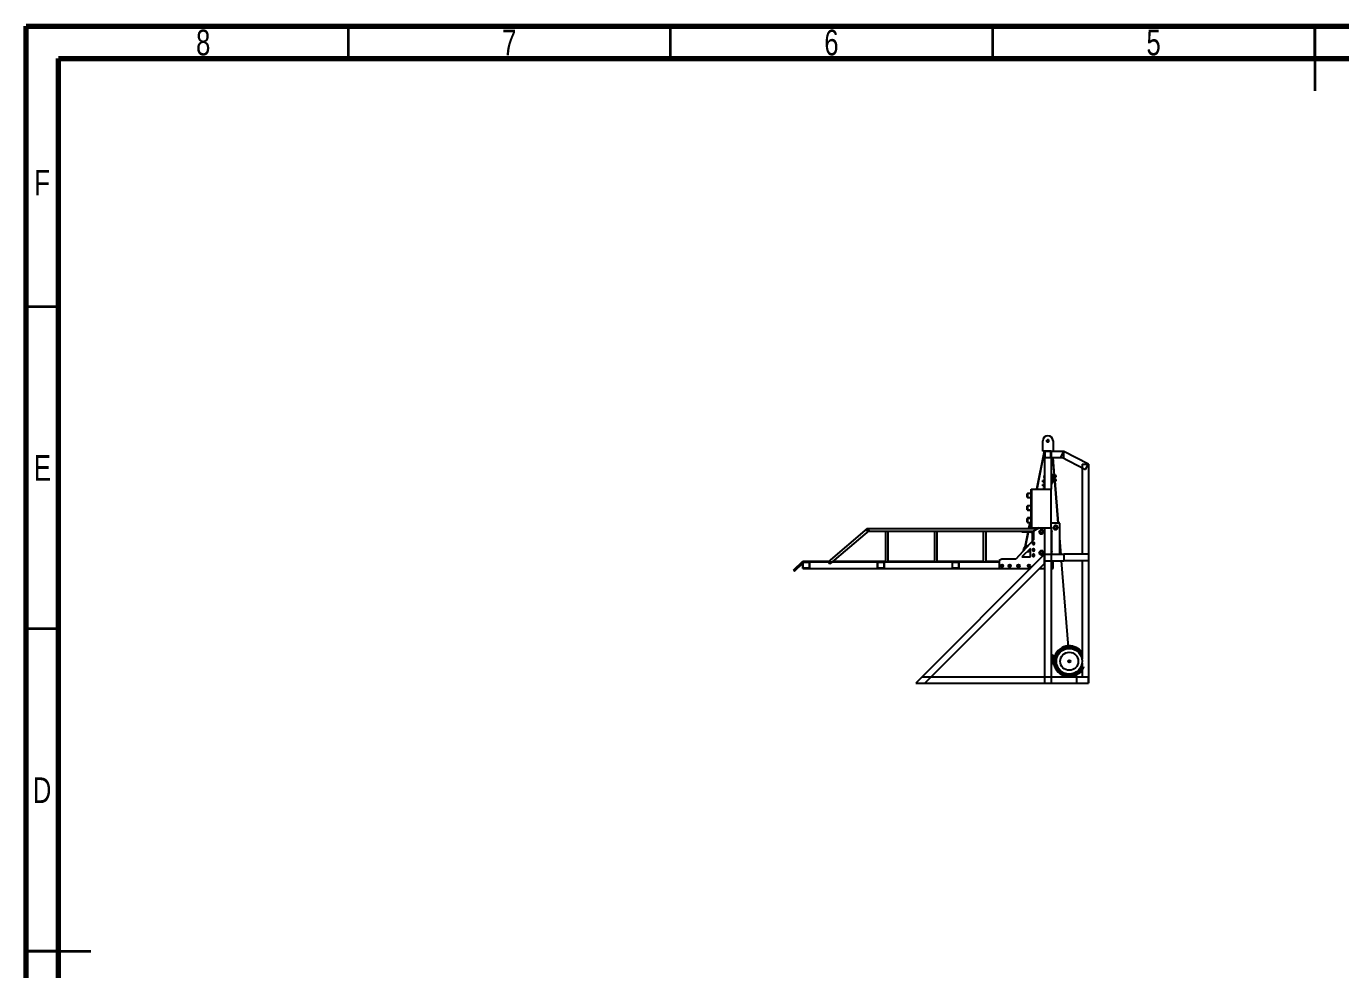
# Model space of a CAD drawing. Header units: millimetres. Extents: x 15 to 415, y 5 to 292.
# Drawn here: x 15 to 219, y 145.6 to 292 of the extents above; entities that cross this region are included whole.
import ezdxf

# ---------------------------------------------------------------- set-up
doc = ezdxf.new("R2010")
doc.units = ezdxf.units.MM
doc.styles.add('SLDTEXTSTYLE0', font='TXT', dxfattribs={"width": 0.75})

msp = doc.modelspace()

# ---------------------------------------------------------------- linework, layer by layer
at = {"color": 7, "linetype": 'Continuous', "lineweight": 70}
for p, q in [((15, 5), (15, 292)), ((15, 292), (415, 292)), ((20, 10), (20, 287)), ((20, 287), (410, 287))]:
    msp.add_line(p, q, dxfattribs=at)
at = {"color": 7, "linetype": 'Continuous', "lineweight": 35}
for p, q in [((65, 287), (65, 292)), ((115, 287), (115, 292)), ((165, 287), (165, 292)), ((215, 292), (215, 282)), ((215, 287), (215, 292)), ((20, 248.5), (15, 248.5)), ((20, 198.5), (15, 198.5)), ((15, 148.5), (25, 148.5)), ((20, 148.5), (15, 148.5))]:
    msp.add_line(p, q, dxfattribs=at)
at = {"color": 7, "linetype": 'Continuous', "lineweight": 25}
for p, q in [((172.75, 226.08), (172.75, 227.68)), ((174.35, 227.68), (174.35, 226.08)), ((172.98, 226.08), (171.79, 220.17)), ((171.87, 220.17), (173.05, 226.02)), ((173.05, 226.08), (172.75, 226.08)), ((174.05, 226.08), (173.05, 226.08)), ((173.05, 226.08), (173.05, 225.08)), ((173.05, 226.08), (173.05, 220.17)), ((173.05, 225.08), (174.05, 225.08)), ((173.09, 226.04), (173.09, 225.12)), ((174.01, 226.04), (173.09, 226.04)), ((173.09, 225.12), (174.01, 225.12)), ((174.01, 225.12), (174.01, 226.04)), ((174.05, 226.08), (176.05, 226.08)), ((174.05, 225.08), (174.05, 226.08)), ((174.05, 226.08), (174.05, 220.17)), ((174.05, 225.08), (176.05, 225.08)), ((174.28, 225.08), (174.51, 222.29)), ((174.59, 222.29), (174.36, 225.08)), ((175.59, 225.2), (176.05, 226.08)), ((175.59, 225.2), (179.39, 223.23)), ((176.05, 226.08), (179.85, 224.11)), ((176.05, 225.08), (176.05, 226.08)), ((173.05, 222.43), (173.05, 222.41)), ((173.05, 222.41), (173.05, 222.41)), ((173.05, 222.41), (173.05, 222.4)), ((174.05, 222.49), (174.25, 222.49)), ((174.25, 221.06), (174.25, 222.49)), ((174.26, 222.37), (174.25, 222.35)), ((174.41, 222.37), (174.26, 222.37)), ((174.41, 222.33), (174.41, 222.37)), ((178.85, 224.08), (178.85, 210.08)), ((178.85, 224.08), (179.85, 224.08)), ((179.39, 223.23), (179.85, 224.11)), ((179.85, 224.08), (179.85, 210.08)), ((172.77, 221.31), (172.77, 221.51)), ((173.05, 221.51), (172.77, 221.51)), ((173.05, 221.31), (172.77, 221.31)), ((172.77, 221.31), (172.9, 221.31)), ((172.78, 220.71), (172.78, 220.91)), ((173.05, 220.91), (172.78, 220.91)), ((172.78, 220.71), (172.91, 220.71)), ((173.05, 220.71), (172.78, 220.71)), ((172.9, 221.31), (173.05, 221.31)), ((172.91, 220.71), (173.05, 220.71)), ((173.03, 221.49), (172.92, 221.49)), ((172.92, 221.33), (173.03, 221.33)), ((173.04, 220.89), (172.93, 220.89)), ((172.93, 220.73), (173.04, 220.73)), ((173.05, 220.54), (173, 220.31)), ((173.05, 221.49), (173.03, 221.49)), ((173.05, 220.89), (173.04, 220.89)), ((173.04, 220.73), (173.05, 220.73)), ((174.05, 221.06), (174.25, 221.06)), ((174.25, 222.03), (174.26, 222)), ((174.26, 221.74), (174.25, 221.72)), ((174.25, 221.4), (174.26, 221.37)), ((174.41, 222.28), (174.26, 222.28)), ((174.41, 222.1), (174.26, 222.1)), ((174.41, 222), (174.26, 222)), ((174.41, 221.74), (174.26, 221.74)), ((174.41, 221.65), (174.26, 221.65)), ((174.41, 221.47), (174.26, 221.47)), ((174.41, 221.37), (174.26, 221.37)), ((174.42, 222.35), (174.41, 222.35)), ((174.41, 222.28), (174.41, 222.33)), ((174.41, 222.28), (174.41, 222.19)), ((174.41, 222.19), (174.41, 222.1)), ((174.41, 222.05), (174.41, 222.1)), ((174.41, 222), (174.41, 222.05)), ((174.41, 222.03), (174.42, 222.03)), ((174.41, 221.7), (174.41, 221.74)), ((174.42, 221.72), (174.41, 221.72)), ((174.41, 221.65), (174.41, 221.7)), ((174.41, 221.65), (174.41, 221.56)), ((174.41, 221.56), (174.41, 221.47)), ((174.41, 221.42), (174.41, 221.47)), ((174.41, 221.37), (174.41, 221.42)), ((174.41, 221.4), (174.42, 221.4)), ((174.42, 222.03), (174.42, 222.35)), ((174.83, 222.29), (174.42, 222.29)), ((174.42, 222.09), (174.83, 222.09)), ((174.42, 221.4), (174.42, 221.72)), ((174.83, 221.66), (174.42, 221.66)), ((174.42, 221.46), (174.83, 221.46)), ((174.53, 222.09), (174.56, 221.66)), ((174.58, 221.46), (175.12, 214.89)), ((174.64, 221.66), (174.61, 222.09)), ((175.2, 214.89), (174.66, 221.46)), ((174.85, 222.27), (174.83, 222.29)), ((174.83, 222.19), (174.83, 222.29)), ((174.83, 222.09), (174.83, 222.19)), ((174.83, 222.09), (174.85, 222.11)), ((174.85, 221.64), (174.83, 221.66)), ((174.83, 221.56), (174.83, 221.66)), ((174.83, 221.46), (174.83, 221.56)), ((174.83, 221.46), (174.85, 221.48)), ((174.85, 222.19), (174.85, 222.27)), ((174.85, 222.11), (174.85, 222.19)), ((174.85, 221.56), (174.85, 221.64)), ((174.85, 221.48), (174.85, 221.56)), ((170.35, 219.44), (170.35, 219.46)), ((170.35, 218.96), (170.35, 219.44)), ((170.95, 219.52), (170.41, 219.52)), ((170.95, 219.5), (170.41, 219.5)), ((170.41, 218.9), (170.95, 218.9)), ((170.95, 214.17), (170.95, 220.17)), ((170.95, 220.17), (171.05, 220.17)), ((171.05, 214.17), (171.05, 220.17)), ((171.05, 220.17), (174.05, 220.17)), ((172.79, 220.17), (172.79, 220.31)), ((173.05, 220.31), (172.79, 220.31)), ((173.05, 220.29), (172.94, 220.29)), ((174.05, 214.17), (174.05, 220.17)), ((170.35, 217.06), (170.35, 217.54)), ((170.35, 217), (170.35, 217.06)), ((170.95, 217.6), (170.41, 217.6)), ((170.41, 217), (170.95, 217)), ((170.41, 216.94), (170.95, 216.94)), ((170.35, 215.57), (170.35, 215.66)), ((170.35, 215.09), (170.35, 215.57)), ((170.95, 215.72), (170.41, 215.72)), ((170.95, 215.63), (170.41, 215.63)), ((170.41, 215.03), (170.95, 215.03)), ((170.76, 215.03), (170.57, 214.09)), ((170.65, 214.09), (170.84, 215.03)), ((170.95, 215.97), (170.9, 215.72)), ((175.39, 214.89), (174.05, 214.89)), ((175.39, 210.08), (175.39, 214.89)), ((145.53, 214.09), (139.45, 208.89)), ((145.79, 213.79), (139.71, 208.59)), ((145.51, 213.69), (145.51, 214.09)), ((145.51, 214.09), (171.55, 214.09)), ((145.51, 213.69), (171.34, 213.69)), ((145.53, 214.09), (145.79, 213.79)), ((148.33, 213.69), (148.33, 208.89)), ((148.33, 213.69), (148.73, 213.69)), ((148.73, 213.69), (148.73, 208.89)), ((155.93, 213.69), (155.93, 208.89)), ((155.93, 213.69), (156.33, 213.69)), ((156.33, 213.69), (156.33, 208.89)), ((163.53, 213.69), (163.53, 208.89)), ((163.53, 213.69), (163.93, 213.69)), ((163.93, 213.69), (163.93, 208.89)), ((171.33, 212.35), (168.56, 209.35)), ((169.51, 213.49), (169.51, 213.69)), ((170.93, 213.49), (169.51, 213.49)), ((170.45, 213.49), (169.99, 211.17)), ((170.08, 211.25), (170.53, 213.49)), ((170.93, 213.69), (170.93, 213.49)), ((170.93, 213.49), (171.13, 213.49)), ((170.95, 214.17), (171.05, 214.17)), ((171.05, 214.17), (174.05, 214.17)), ((171.13, 213.69), (171.13, 212.13)), ((171.13, 213.69), (171.34, 213.69)), ((172.2, 214.17), (171.33, 213.69)), ((171.33, 213.69), (171.33, 212.35)), ((171.6, 214.17), (171.55, 213.97)), ((171.55, 214.09), (171.55, 213.81)), ((171.6, 213.84), (171.68, 214.17)), ((173.05, 214.17), (173.05, 190.08)), ((174.05, 214.17), (174.05, 190.08)), ((174.19, 210.56), (174.19, 213.56)), ((170.84, 210.99), (169.52, 209.67)), ((170.84, 209.67), (170.84, 210.99)), ((134.07, 207.62), (135.53, 208.99)), ((134.21, 207.47), (135.53, 208.72)), ((135.53, 208.99), (135.62, 208.89)), ((135.53, 208.99), (135.53, 208.89)), ((135.53, 208.99), (139.57, 208.99)), ((135.53, 207.89), (135.53, 208.89)), ((135.53, 208.89), (136.53, 208.89)), ((135.53, 208.89), (165.99, 208.89)), ((135.57, 208.85), (136.49, 208.85)), ((135.57, 207.93), (135.57, 208.85)), ((136.49, 208.85), (136.49, 207.93)), ((136.53, 208.89), (136.53, 207.89)), ((139.45, 208.89), (139.71, 208.59)), ((140.18, 208.99), (148.33, 208.99)), ((147.13, 207.89), (147.13, 208.89)), ((147.13, 208.89), (148.13, 208.89)), ((147.17, 207.93), (147.17, 208.85)), ((147.17, 208.85), (148.09, 208.85)), ((148.09, 208.85), (148.09, 207.93)), ((148.13, 208.89), (148.13, 207.89)), ((148.33, 208.89), (148.73, 208.89)), ((148.73, 208.99), (155.93, 208.99)), ((173.05, 210.08), (153.05, 190.08)), ((173.05, 208.67), (154.46, 190.08)), ((155.93, 208.89), (156.33, 208.89)), ((156.33, 208.99), (163.53, 208.99)), ((158.73, 207.89), (158.73, 208.89)), ((158.73, 208.89), (159.73, 208.89)), ((158.77, 208.85), (159.69, 208.85)), ((158.77, 207.93), (158.77, 208.85)), ((159.69, 208.85), (159.69, 207.93)), ((159.73, 208.89), (159.73, 207.89)), ((163.53, 208.89), (163.93, 208.89)), ((163.93, 208.99), (165.99, 208.99)), ((166.42, 209.35), (165.99, 209.11)), ((165.99, 209.11), (165.99, 207.89)), ((166.39, 208.32), (166.39, 208.28)), ((166.46, 208.34), (166.41, 208.34)), ((166.41, 208.26), (166.46, 208.26)), ((168.56, 209.35), (166.42, 209.35)), ((166.48, 208.28), (166.48, 208.32)), ((167.59, 208.32), (167.59, 208.28)), ((167.65, 208.34), (167.61, 208.34)), ((167.61, 208.26), (167.65, 208.26)), ((167.67, 208.28), (167.67, 208.32)), ((168.96, 208.32), (168.96, 208.28)), ((169.02, 208.34), (168.98, 208.34)), ((168.98, 208.26), (169.02, 208.26)), ((169.04, 208.28), (169.04, 208.32)), ((169.52, 209.67), (170.84, 209.67)), ((169.73, 209.88), (169.73, 209.67)), ((170.56, 208.32), (170.56, 208.28)), ((170.63, 208.34), (170.58, 208.34)), ((170.58, 208.26), (170.63, 208.26)), ((170.65, 208.28), (170.65, 208.32)), ((173.05, 208.67), (173.05, 210.08)), ((173.05, 210.08), (176.05, 210.08)), ((173.05, 209.08), (173.05, 210.08)), ((173.05, 209.08), (176.05, 209.08)), ((174.39, 207.89), (174.39, 209.08)), ((175.59, 209.08), (176.7, 195.68)), ((176.77, 195.68), (175.67, 209.08)), ((179.85, 210.08), (176.05, 210.08)), ((176.05, 210.08), (176.05, 209.08)), ((179.85, 209.08), (176.05, 209.08)), ((178.85, 209.08), (178.85, 193.79)), ((179.85, 210.08), (179.85, 209.08)), ((179.85, 209.08), (179.85, 190.08)), ((134.07, 207.62), (134.21, 207.47)), ((136.53, 207.89), (135.53, 207.89)), ((135.53, 207.89), (165.99, 207.89)), ((136.49, 207.93), (135.57, 207.93)), ((148.13, 207.89), (147.13, 207.89)), ((148.09, 207.93), (147.17, 207.93)), ((159.73, 207.89), (158.73, 207.89)), ((159.69, 207.93), (158.77, 207.93)), ((165.99, 207.89), (170.85, 207.89)), ((172.27, 207.89), (173.05, 207.89)), ((174.05, 207.89), (174.39, 207.89)), ((174.05, 194.49), (174.25, 194.49)), ((174.25, 193.06), (174.25, 194.49)), ((174.26, 194.37), (174.25, 194.35)), ((174.25, 194.03), (174.26, 194)), ((174.41, 194.37), (174.26, 194.37)), ((174.41, 194.28), (174.26, 194.28)), ((174.41, 194.1), (174.26, 194.1)), ((174.41, 194), (174.26, 194)), ((174.41, 194.33), (174.41, 194.37)), ((174.42, 194.35), (174.41, 194.35)), ((174.41, 194.28), (174.41, 194.33)), ((174.41, 194.28), (174.41, 194.19)), ((174.41, 194.19), (174.41, 194.1)), ((174.41, 194.05), (174.41, 194.1)), ((174.41, 194), (174.41, 194.05)), ((174.41, 194.03), (174.42, 194.03)), ((174.42, 194.03), (174.42, 194.35)), ((174.83, 194.29), (174.42, 194.29)), ((174.42, 194.09), (174.83, 194.09)), ((174.48, 193.66), (174.5, 193.82)), ((174.69, 193.79), (174.5, 193.82)), ((174.85, 194.27), (174.83, 194.29)), ((174.83, 194.19), (174.83, 194.29)), ((174.83, 194.09), (174.83, 194.19)), ((174.83, 194.09), (174.85, 194.11)), ((174.85, 194.19), (174.85, 194.27)), ((174.85, 194.11), (174.85, 194.19)), ((174.05, 193.06), (174.25, 193.06)), ((174.26, 193.74), (174.25, 193.72)), ((174.25, 193.4), (174.26, 193.37)), ((174.41, 193.74), (174.26, 193.74)), ((174.41, 193.65), (174.26, 193.65)), ((174.41, 193.47), (174.26, 193.47)), ((174.41, 193.37), (174.26, 193.37)), ((174.41, 193.7), (174.41, 193.74)), ((174.42, 193.72), (174.41, 193.72)), ((174.41, 193.65), (174.41, 193.7)), ((174.41, 193.65), (174.41, 193.56)), ((174.41, 193.56), (174.41, 193.47)), ((174.41, 193.42), (174.41, 193.47)), ((174.41, 193.37), (174.41, 193.42)), ((174.41, 193.4), (174.42, 193.4)), ((174.42, 193.4), (174.42, 193.72)), ((174.83, 193.66), (174.42, 193.66)), ((174.42, 193.46), (174.83, 193.46)), ((174.88, 192.55), (174.65, 192.58)), ((174.69, 193.79), (174.68, 193.66)), ((174.85, 193.64), (174.83, 193.66)), ((174.83, 193.56), (174.83, 193.66)), ((174.83, 193.46), (174.83, 193.56)), ((174.83, 193.46), (174.85, 193.48)), ((174.85, 193.56), (174.85, 193.64)), ((174.85, 193.48), (174.85, 193.56)), ((178.76, 192.01), (178.53, 192.04)), ((178.85, 193.18), (178.85, 192.52)), ((178.85, 192.12), (178.85, 191.08)), ((154.05, 191.08), (153.05, 190.08)), ((153.05, 190.08), (178.05, 190.08)), ((153.05, 190.08), (154.46, 190.08)), ((154.05, 191.08), (178.05, 191.08)), ((173.05, 190.08), (174.05, 190.08)), ((178.05, 190.08), (178.05, 191.08)), ((178.05, 191.08), (179.84, 191.08)), ((178.05, 190.08), (179.84, 190.08)), ((179.85, 191.08), (179.84, 191.08)), ((179.84, 190.08), (179.85, 190.08)), ((179.85, 190.08), (179.85, 191.08))]:
    msp.add_line(p, q, dxfattribs=at)
at = {"color": 8, "linetype": 'Continuous', "lineweight": 25}
for p, q in [((170.41, 219.52), (170.41, 219.5)), ((170.41, 219.5), (170.41, 218.9)), ((170.41, 217.6), (170.41, 217)), ((170.41, 217), (170.41, 216.94)), ((170.41, 215.72), (170.41, 215.63)), ((170.41, 215.63), (170.41, 215.03))]:
    msp.add_line(p, q, dxfattribs=at)
at = {"color": 7, "linetype": 'Continuous', "lineweight": 25, "flags": 128}
for points in [[(172.92, 221.33), (172.94, 221.33), (172.96, 221.34), (172.98, 221.36), (172.99, 221.38), (172.99, 221.4), (172.99, 221.43), (172.98, 221.45), (172.97, 221.47), (172.95, 221.48), (172.93, 221.49), (172.91, 221.49), (172.89, 221.48), (172.87, 221.47), (172.85, 221.45), (172.85, 221.43), (172.85, 221.4), (172.85, 221.38), (172.86, 221.36), (172.88, 221.34), (172.9, 221.33), (172.92, 221.33)], [(172.93, 220.73), (172.95, 220.73), (172.97, 220.74), (172.99, 220.76), (173, 220.78), (173, 220.8), (173, 220.83), (172.99, 220.85), (172.98, 220.87), (172.96, 220.88), (172.94, 220.89), (172.92, 220.89), (172.9, 220.88), (172.88, 220.87), (172.86, 220.85), (172.86, 220.83), (172.85, 220.8), (172.86, 220.78), (172.87, 220.76), (172.89, 220.74), (172.91, 220.73), (172.93, 220.73)], [(173.03, 221.33), (173.05, 221.33), (173.05, 221.33)], [(173, 220.17), (173.01, 220.18), (173.01, 220.2), (173.01, 220.23), (173, 220.25), (172.99, 220.27), (172.97, 220.28), (172.95, 220.29), (172.93, 220.29), (172.91, 220.28), (172.89, 220.27), (172.87, 220.25), (172.87, 220.23), (172.86, 220.2), (172.87, 220.18), (172.87, 220.17)], [(175.59, 210.08), (175.55, 210.6), (175.39, 212.61)], [(175.39, 211.63), (175.46, 210.73), (175.51, 210.08)], [(166.39, 208.32), (166.39, 208.32), (166.38, 208.32), (166.38, 208.32), (166.37, 208.32), (166.36, 208.32), (166.36, 208.32), (166.35, 208.32), (166.34, 208.32)], [(166.34, 208.28), (166.35, 208.28), (166.36, 208.28), (166.36, 208.28), (166.37, 208.28), (166.38, 208.28), (166.38, 208.28), (166.39, 208.28), (166.39, 208.28)], [(166.41, 208.39), (166.41, 208.39), (166.41, 208.38), (166.41, 208.37), (166.41, 208.37), (166.41, 208.36), (166.41, 208.35), (166.41, 208.35), (166.41, 208.34)], [(166.41, 208.26), (166.41, 208.25), (166.41, 208.25), (166.41, 208.24), (166.41, 208.23), (166.41, 208.23), (166.41, 208.22), (166.41, 208.21), (166.41, 208.21)], [(166.46, 208.34), (166.46, 208.35), (166.46, 208.35), (166.46, 208.36), (166.46, 208.37), (166.46, 208.37), (166.46, 208.38), (166.46, 208.39), (166.46, 208.39)], [(166.46, 208.21), (166.46, 208.21), (166.46, 208.22), (166.46, 208.23), (166.46, 208.23), (166.46, 208.24), (166.46, 208.25), (166.46, 208.25), (166.46, 208.26)], [(166.53, 208.32), (166.52, 208.32), (166.51, 208.32), (166.51, 208.32), (166.5, 208.32), (166.5, 208.32), (166.49, 208.32), (166.48, 208.32), (166.48, 208.32)], [(166.48, 208.28), (166.48, 208.28), (166.49, 208.28), (166.5, 208.28), (166.5, 208.28), (166.51, 208.28), (166.52, 208.28), (166.52, 208.28), (166.53, 208.28)], [(167.59, 208.32), (167.58, 208.32), (167.58, 208.32), (167.57, 208.32), (167.56, 208.32), (167.56, 208.32), (167.55, 208.32), (167.55, 208.32), (167.54, 208.32)], [(167.54, 208.28), (167.55, 208.28), (167.55, 208.28), (167.56, 208.28), (167.57, 208.28), (167.57, 208.28), (167.58, 208.28), (167.58, 208.28), (167.59, 208.28)], [(167.61, 208.39), (167.61, 208.39), (167.61, 208.38), (167.61, 208.37), (167.61, 208.37), (167.61, 208.36), (167.61, 208.35), (167.61, 208.35), (167.61, 208.34)], [(167.61, 208.26), (167.61, 208.25), (167.61, 208.25), (167.61, 208.24), (167.61, 208.23), (167.61, 208.23), (167.61, 208.22), (167.61, 208.21), (167.61, 208.21)], [(167.65, 208.34), (167.65, 208.35), (167.65, 208.35), (167.65, 208.36), (167.65, 208.37), (167.65, 208.37), (167.65, 208.38), (167.65, 208.39), (167.65, 208.39)], [(167.65, 208.21), (167.65, 208.21), (167.65, 208.22), (167.65, 208.23), (167.65, 208.23), (167.65, 208.24), (167.65, 208.25), (167.65, 208.25), (167.65, 208.26)], [(167.72, 208.32), (167.72, 208.32), (167.71, 208.32), (167.7, 208.32), (167.7, 208.32), (167.69, 208.32), (167.69, 208.32), (167.68, 208.32), (167.67, 208.32)], [(167.67, 208.28), (167.68, 208.28), (167.69, 208.28), (167.69, 208.28), (167.7, 208.28), (167.7, 208.28), (167.71, 208.28), (167.72, 208.28), (167.72, 208.28)], [(168.96, 208.32), (168.95, 208.32), (168.95, 208.32), (168.94, 208.32), (168.93, 208.32), (168.93, 208.32), (168.92, 208.32), (168.91, 208.32), (168.91, 208.32)], [(168.91, 208.28), (168.91, 208.28), (168.92, 208.28), (168.93, 208.28), (168.93, 208.28), (168.94, 208.28), (168.95, 208.28), (168.95, 208.28), (168.96, 208.28)], [(168.98, 208.39), (168.98, 208.39), (168.98, 208.38), (168.98, 208.37), (168.98, 208.37), (168.98, 208.36), (168.98, 208.35), (168.98, 208.35), (168.98, 208.34)], [(168.98, 208.26), (168.98, 208.25), (168.98, 208.25), (168.98, 208.24), (168.98, 208.23), (168.98, 208.23), (168.98, 208.22), (168.98, 208.21), (168.98, 208.21)], [(169.02, 208.34), (169.02, 208.35), (169.02, 208.35), (169.02, 208.36), (169.02, 208.37), (169.02, 208.37), (169.02, 208.38), (169.02, 208.39), (169.02, 208.39)], [(169.02, 208.21), (169.02, 208.21), (169.02, 208.22), (169.02, 208.23), (169.02, 208.23), (169.02, 208.24), (169.02, 208.25), (169.02, 208.25), (169.02, 208.26)], [(169.09, 208.32), (169.08, 208.32), (169.08, 208.32), (169.07, 208.32), (169.07, 208.32), (169.06, 208.32), (169.05, 208.32), (169.05, 208.32), (169.04, 208.32)], [(169.04, 208.28), (169.05, 208.28), (169.05, 208.28), (169.06, 208.28), (169.07, 208.28), (169.07, 208.28), (169.08, 208.28), (169.09, 208.28), (169.09, 208.28)], [(170.56, 208.32), (170.56, 208.32), (170.55, 208.32), (170.54, 208.32), (170.54, 208.32), (170.53, 208.32), (170.53, 208.32), (170.52, 208.32), (170.51, 208.32)], [(170.51, 208.28), (170.52, 208.28), (170.53, 208.28), (170.53, 208.28), (170.54, 208.28), (170.55, 208.28), (170.55, 208.28), (170.56, 208.28), (170.56, 208.28)], [(170.58, 208.39), (170.58, 208.39), (170.58, 208.38), (170.58, 208.37), (170.58, 208.37), (170.58, 208.36), (170.58, 208.35), (170.58, 208.35), (170.58, 208.34)], [(170.58, 208.26), (170.58, 208.25), (170.58, 208.25), (170.58, 208.24), (170.58, 208.23), (170.58, 208.23), (170.58, 208.22), (170.58, 208.21), (170.58, 208.21)], [(170.63, 208.34), (170.63, 208.35), (170.63, 208.35), (170.63, 208.36), (170.63, 208.37), (170.63, 208.37), (170.63, 208.38), (170.63, 208.39), (170.63, 208.39)], [(170.63, 208.21), (170.63, 208.21), (170.63, 208.22), (170.63, 208.23), (170.63, 208.23), (170.63, 208.24), (170.63, 208.25), (170.63, 208.25), (170.63, 208.26)], [(170.7, 208.32), (170.69, 208.32), (170.68, 208.32), (170.68, 208.32), (170.67, 208.32), (170.67, 208.32), (170.66, 208.32), (170.65, 208.32), (170.65, 208.32)], [(170.65, 208.28), (170.65, 208.28), (170.66, 208.28), (170.67, 208.28), (170.67, 208.28), (170.68, 208.28), (170.68, 208.28), (170.69, 208.28), (170.7, 208.28)], [(174.88, 192.55), (174.87, 192.57), (174.84, 192.64)]]:
    msp.add_lwpolyline(points, dxfattribs=at)
at = {"color": 7, "linetype": 'Continuous', "lineweight": 25}
for centre, radius in [((173.55, 227.68), 0.1), ((174.75, 214.23), 0.2), ((172.54, 213.56), 0.2), ((172.54, 210.32), 0.2), ((166.44, 208.3), 0.2), ((166.44, 208.3), 0.193), ((167.63, 208.3), 0.2), ((167.63, 208.3), 0.193), ((169, 208.3), 0.2), ((169, 208.3), 0.193), ((170.61, 208.3), 0.2), ((170.61, 208.3), 0.193), ((176.87, 193.48), 2), ((176.87, 193.48), 1.4)]:
    msp.add_circle(centre, radius, dxfattribs=at)
at = {"color": 7, "linetype": 'Continuous'}
msp.add_circle((176.87, 193.48), 0.2, dxfattribs=at)
at = {"color": 7, "linetype": 'Continuous', "lineweight": 25}
for centre, radius, start, end in [((173.55, 227.68), 0.8, 0, 180), ((173.55, 227.68), 0.16, 120.369, 180.369), ((173.55, 227.68), 0.16, 180.369, 240.369), ((173.55, 227.68), 0.16, 60.369, 120.369), ((173.55, 227.68), 0.16, 240.369, 300.369), ((173.55, 227.68), 0.16, 0.369, 60.369), ((173.55, 227.68), 0.16, 300.369, 0.369), ((173.29, 222.08), 0.36, 132.4376, 227.5624), ((173.22, 222.13), 0.271, 128.1975, 163.1221), ((173.29, 222.08), 0.28, 150.1789, 209.8211), ((173.3, 222.13), 0.265, 159.8998, 200.1002), ((170.41, 219.46), 0.06, 90, 180), ((170.41, 219.44), 0.06, 90, 180), ((170.41, 218.96), 0.06, 180, 270), ((170.41, 217.54), 0.06, 90, 180), ((170.41, 217.06), 0.06, 180, 270), ((170.41, 217), 0.06, 180, 270), ((170.41, 215.66), 0.06, 90, 180), ((170.41, 215.57), 0.06, 90, 180), ((170.41, 215.09), 0.06, 180, 270), ((174.75, 214.23), 0.3, 143.4401, 203.4401), ((174.75, 214.23), 0.3, 83.4401, 143.4401), ((174.75, 214.23), 0.3, 23.4401, 83.4401), ((174.75, 214.23), 0.3, 323.4401, 23.4401), ((172.54, 213.56), 0.3, 142.8917, 202.8917), ((172.54, 213.56), 0.3, 202.8917, 262.8917), ((172.54, 213.56), 0.3, 82.8917, 142.8917), ((172.54, 213.56), 0.3, 262.8917, 322.8917), ((172.54, 213.56), 0.3, 22.8917, 82.8917), ((172.54, 213.56), 0.3, 322.8917, 22.8917), ((173.72, 213.56), 0.473, 0, 45.6188), ((174.75, 214.23), 0.3, 203.4401, 263.4401), ((174.75, 214.23), 0.3, 263.4401, 323.4401), ((170.53, 210.59), 0.8, 96.6429, 177.8813), ((170.53, 210.59), 0.1, 185.7075, 31.3261), ((170.53, 210.59), 0.1, 31.3261, 84.2925), ((171.33, 211.76), 0.16, 120.369, 180.369), ((171.33, 211.76), 0.16, 180.369, 240.369), ((171.33, 210.75), 0.16, 120.369, 180.369), ((171.33, 210.75), 0.16, 180.369, 240.369), ((171.33, 211.76), 0.16, 60.369, 120.369), ((171.33, 211.76), 0.16, 240.369, 300.369), ((171.33, 210.75), 0.16, 60.369, 120.369), ((171.33, 210.75), 0.16, 240.369, 300.369), ((171.33, 211.76), 0.16, 0.369, 60.369), ((171.33, 211.76), 0.16, 300.369, 0.369), ((171.33, 210.75), 0.16, 0.369, 60.369), ((171.33, 210.75), 0.16, 300.369, 0.369), ((172.54, 210.32), 0.3, 142.8917, 202.8917), ((172.54, 210.32), 0.3, 202.8917, 262.8917), ((172.54, 210.32), 0.3, 82.8917, 142.8917), ((172.54, 210.32), 0.3, 262.8917, 322.8917), ((172.54, 210.32), 0.3, 22.8917, 82.8917), ((172.54, 210.32), 0.3, 322.8917, 22.8917), ((173.72, 210.56), 0.473, 314.3812, 0), ((167.05, 208.3), 0.705, 178.6175, 182.1287), ((166.44, 208.3), 0.0463, 118.157, 152.581), ((166.44, 208.3), 0.0463, 208.157, 242.581), ((166.44, 208.3), 0.0386, 124.3861, 146.3519), ((166.44, 208.3), 0.0386, 146.3519, 214.3861), ((166.44, 208.3), 0.0386, 214.3861, 236.3519), ((166.44, 207.69), 0.699, 88.5957, 92.138), ((166.44, 208.3), 0.0386, 56.3519, 124.3861), ((166.44, 208.3), 0.0386, 236.3519, 304.3861), ((166.43, 208.91), 0.699, 268.5957, 272.138), ((166.44, 208.3), 0.0463, 28.157, 62.581), ((166.44, 208.3), 0.0386, 34.3861, 56.3519), ((166.44, 208.3), 0.0386, 304.3861, 326.3519), ((166.44, 208.3), 0.0463, 298.157, 332.581), ((166.44, 208.3), 0.0386, 326.3519, 34.3861), ((165.82, 208.3), 0.711, 358.6266, 2.107), ((168.25, 208.3), 0.707, 178.6155, 182.1181), ((167.63, 208.3), 0.0463, 118.157, 152.581), ((167.63, 208.3), 0.0386, 146.3519, 214.3861), ((167.63, 208.3), 0.0463, 208.157, 242.581), ((167.63, 208.3), 0.0386, 124.3861, 146.3519), ((167.63, 208.3), 0.0386, 214.3861, 236.3519), ((167.64, 207.69), 0.699, 88.5957, 92.1378), ((167.63, 208.3), 0.0386, 56.3519, 124.3861), ((167.63, 208.3), 0.0386, 236.3519, 304.3861), ((167.63, 208.91), 0.699, 268.5956, 272.1381), ((167.63, 208.3), 0.0463, 28.157, 62.581), ((167.63, 208.3), 0.0386, 34.3861, 56.3519), ((167.63, 208.3), 0.0386, 304.3861, 326.3519), ((167.63, 208.3), 0.0463, 298.157, 332.581), ((167.63, 208.3), 0.0386, 326.3519, 34.3861), ((167.02, 208.3), 0.705, 358.6175, 2.1287), ((169.62, 208.3), 0.711, 178.6266, 182.107), ((169, 208.3), 0.0463, 118.157, 152.581), ((169, 208.3), 0.0386, 146.3519, 214.3861), ((169, 208.3), 0.0463, 208.157, 242.581), ((169, 208.3), 0.0386, 124.3861, 146.3519), ((169, 208.3), 0.0386, 214.3861, 236.3519), ((169, 207.69), 0.699, 88.5957, 92.138), ((169, 208.3), 0.0386, 56.3519, 124.3861), ((169, 208.3), 0.0386, 236.3519, 304.3861), ((169, 208.91), 0.699, 268.5957, 272.138), ((169, 208.3), 0.0463, 28.157, 62.581), ((169, 208.3), 0.0386, 34.3861, 56.3519), ((169, 208.3), 0.0463, 298.157, 332.581), ((169, 208.3), 0.0386, 304.3861, 326.3519), ((169, 208.3), 0.0386, 326.3519, 34.3861), ((168.38, 208.3), 0.711, 358.6266, 2.107), ((171.22, 208.3), 0.711, 178.6266, 182.107), ((170.61, 208.3), 0.0463, 118.157, 152.581), ((170.61, 208.3), 0.0463, 208.157, 242.581), ((170.61, 208.3), 0.0386, 124.3861, 146.3519), ((170.61, 208.3), 0.0386, 146.3519, 214.3861), ((170.61, 208.3), 0.0386, 214.3861, 236.3519), ((170.61, 207.69), 0.699, 88.5957, 92.138), ((170.61, 208.3), 0.0386, 56.3519, 124.3861), ((170.61, 208.3), 0.0386, 236.3519, 304.3861), ((170.6, 208.91), 0.699, 268.5957, 272.138), ((170.61, 208.3), 0.0463, 28.157, 62.581), ((170.61, 208.3), 0.0386, 34.3861, 56.3519), ((170.61, 208.3), 0.0463, 298.157, 332.581), ((170.61, 208.3), 0.0386, 304.3861, 326.3519), ((170.61, 208.3), 0.0386, 326.3519, 34.3861), ((169.99, 208.3), 0.711, 358.6266, 2.107), ((171.33, 209.92), 0.16, 120.369, 180.369), ((171.33, 209.92), 0.16, 180.369, 240.369), ((171.33, 209.92), 0.16, 60.369, 120.369), ((171.33, 209.92), 0.16, 240.369, 300.369), ((171.33, 209.92), 0.16, 0.369, 60.369), ((171.33, 209.92), 0.16, 300.369, 0.369), ((176.87, 193.48), 2.4, 94.6285, 160.3761), ((176.87, 193.48), 2.4, 34.5476, 92.7241), ((176.87, 193.48), 2.4, 165.3738, 172.0459), ((176.87, 193.48), 2.2, 164.0101, 172.0459), ((176.87, 193.48), 2.2, 26.0341, 158.5077), ((176.87, 193.48), 2.4, 202.0459, 322.0459), ((176.87, 193.48), 2.2, 205.1016, 318.9901), ((176.87, 193.48), 2.2, 318.9901, 324.9472)]:
    msp.add_arc(centre, radius, start, end, dxfattribs=at)
for points, knots in [([(173.39, 227.77), (173.4, 227.78), (173.43, 227.8), (173.45, 227.81), (173.47, 227.82)], [0, 0, 0, 0, 0.495441, 1, 1, 1, 1]), ([(173.39, 227.68), (173.39, 227.69), (173.39, 227.72), (173.39, 227.75), (173.39, 227.77)], [0, 0, 0, 0, 0.268634, 1, 1, 1, 1]), ([(173.39, 227.59), (173.39, 227.6), (173.39, 227.63), (173.39, 227.66), (173.39, 227.68)], [0, 0, 0, 0, 0.257582, 1, 1, 1, 1]), ([(173.47, 227.54), (173.47, 227.55), (173.45, 227.55), (173.43, 227.57), (173.4, 227.58), (173.39, 227.59)], [0, 0, 0, 0, 0.070086, 0.530784, 1, 1, 1, 1]), ([(173.47, 227.82), (173.47, 227.82), (173.48, 227.83), (173.51, 227.85), (173.54, 227.86), (173.55, 227.87)], [0, 0, 0, 0, 0.070104, 0.530797, 1, 1, 1, 1]), ([(173.55, 227.5), (173.54, 227.51), (173.51, 227.52), (173.48, 227.54), (173.47, 227.54)], [0, 0, 0, 0, 0.495448, 1, 1, 1, 1]), ([(173.55, 227.87), (173.56, 227.86), (173.59, 227.85), (173.61, 227.83), (173.63, 227.82)], [0, 0, 0, 0, 0.495448, 1, 1, 1, 1]), ([(173.63, 227.55), (173.63, 227.54), (173.61, 227.54), (173.59, 227.52), (173.56, 227.51), (173.55, 227.5)], [0, 0, 0, 0, 0.070094, 0.530766, 1, 1, 1, 1]), ([(173.63, 227.82), (173.63, 227.82), (173.64, 227.81), (173.67, 227.8), (173.7, 227.78), (173.71, 227.78)], [0, 0, 0, 0, 0.070083, 0.530761, 1, 1, 1, 1]), ([(173.71, 227.59), (173.7, 227.58), (173.67, 227.57), (173.64, 227.55), (173.63, 227.55)], [0, 0, 0, 0, 0.495463, 1, 1, 1, 1]), ([(173.71, 227.68), (173.71, 227.69), (173.71, 227.72), (173.71, 227.75), (173.71, 227.78)], [0, 0, 0, 0, 0.268634, 1, 1, 1, 1]), ([(173.71, 227.59), (173.71, 227.6), (173.71, 227.63), (173.71, 227.66), (173.71, 227.68)], [0, 0, 0, 0, 0.257582, 1, 1, 1, 1]), ([(174.26, 222.37), (174.26, 222.37), (174.25, 222.35), (174.25, 222.34), (174.25, 222.33)], [0, 0, 0, 0, 0.495511, 1, 1, 1, 1]), ([(174.25, 222.33), (174.25, 222.33), (174.25, 222.32), (174.25, 222.3), (174.26, 222.29), (174.26, 222.28)], [0, 0, 0, 0, 0.070109, 0.530785, 1, 1, 1, 1]), ([(174.25, 222.19), (174.25, 222.2), (174.25, 222.23), (174.26, 222.26), (174.26, 222.28)], [0, 0, 0, 0, 0.268613, 1, 1, 1, 1]), ([(174.26, 222.1), (174.26, 222.1), (174.25, 222.13), (174.25, 222.17), (174.25, 222.19)], [0, 0, 0, 0, 0.257592, 1, 1, 1, 1]), ([(174.26, 222.1), (174.26, 222.09), (174.25, 222.07), (174.25, 222.06), (174.25, 222.05)], [0, 0, 0, 0, 0.495468, 1, 1, 1, 1]), ([(174.25, 222.05), (174.25, 222.05), (174.25, 222.04), (174.25, 222.03), (174.26, 222.01), (174.26, 222)], [0, 0, 0, 0, 0.070027, 0.530743, 1, 1, 1, 1]), ([(174.26, 221.74), (174.26, 221.74), (174.25, 221.72), (174.25, 221.71), (174.25, 221.7)], [0, 0, 0, 0, 0.495511, 1, 1, 1, 1]), ([(174.25, 221.7), (174.25, 221.7), (174.25, 221.69), (174.25, 221.67), (174.26, 221.66), (174.26, 221.65)], [0, 0, 0, 0, 0.07016, 0.530785, 1, 1, 1, 1]), ([(174.25, 221.56), (174.25, 221.57), (174.25, 221.6), (174.26, 221.63), (174.26, 221.65)], [0, 0, 0, 0, 0.268613, 1, 1, 1, 1]), ([(174.26, 221.47), (174.26, 221.47), (174.25, 221.5), (174.25, 221.54), (174.25, 221.56)], [0, 0, 0, 0, 0.257592, 1, 1, 1, 1]), ([(174.26, 221.47), (174.26, 221.46), (174.25, 221.44), (174.25, 221.43), (174.25, 221.42)], [0, 0, 0, 0, 0.495468, 1, 1, 1, 1]), ([(174.25, 221.42), (174.25, 221.42), (174.25, 221.41), (174.25, 221.4), (174.26, 221.38), (174.26, 221.37)], [0, 0, 0, 0, 0.070078, 0.530743, 1, 1, 1, 1]), ([(174.51, 214.41), (174.51, 214.41), (174.49, 214.38), (174.45, 214.34), (174.42, 214.29), (174.41, 214.27)], [0, 0, 0, 0, 0.07008, 0.530767, 1, 1, 1, 1]), ([(174.47, 214.11), (174.47, 214.13), (174.45, 214.16), (174.43, 214.22), (174.41, 214.25), (174.41, 214.27)], [0, 0, 0, 0, 0.268421, 0.632351, 1, 1, 1, 1]), ([(174.61, 214.55), (174.6, 214.53), (174.56, 214.48), (174.53, 214.44), (174.51, 214.41)], [0, 0, 0, 0, 0.495465, 1, 1, 1, 1]), ([(174.78, 214.53), (174.78, 214.53), (174.75, 214.54), (174.69, 214.54), (174.64, 214.55), (174.61, 214.55)], [0, 0, 0, 0, 0.070109, 0.530797, 1, 1, 1, 1]), ([(174.96, 214.51), (174.93, 214.52), (174.87, 214.52), (174.81, 214.53), (174.78, 214.53)], [0, 0, 0, 0, 0.49547, 1, 1, 1, 1]), ([(175.03, 214.35), (175.02, 214.37), (175, 214.4), (174.98, 214.45), (174.96, 214.49), (174.96, 214.51)], [0, 0, 0, 0, 0.268372, 0.63235, 1, 1, 1, 1]), ([(175.09, 214.19), (175.09, 214.21), (175.07, 214.24), (175.05, 214.29), (175.03, 214.33), (175.03, 214.35)], [0, 0, 0, 0, 0.257204, 0.626382, 1, 1, 1, 1]), ([(172.3, 213.74), (172.3, 213.74), (172.28, 213.71), (172.25, 213.67), (172.22, 213.62), (172.2, 213.6)], [0, 0, 0, 0, 0.0701265, 0.5308066, 1, 1, 1, 1]), ([(172.27, 213.44), (172.26, 213.46), (172.25, 213.49), (172.22, 213.55), (172.21, 213.58), (172.2, 213.6)], [0, 0, 0, 0, 0.268381, 0.632345, 1, 1, 1, 1]), ([(172.34, 213.28), (172.33, 213.3), (172.32, 213.33), (172.29, 213.38), (172.28, 213.42), (172.27, 213.44)], [0, 0, 0, 0, 0.25725, 0.626371, 1, 1, 1, 1]), ([(172.41, 213.88), (172.39, 213.86), (172.36, 213.81), (172.32, 213.77), (172.3, 213.74)], [0, 0, 0, 0, 0.495444, 1, 1, 1, 1]), ([(172.34, 213.28), (172.36, 213.28), (172.42, 213.27), (172.48, 213.27), (172.51, 213.26)], [0, 0, 0, 0, 0.49546, 1, 1, 1, 1]), ([(172.58, 213.86), (172.58, 213.86), (172.55, 213.86), (172.49, 213.87), (172.44, 213.88), (172.41, 213.88)], [0, 0, 0, 0, 0.070111, 0.530795, 1, 1, 1, 1]), ([(172.51, 213.26), (172.51, 213.26), (172.54, 213.26), (172.6, 213.25), (172.65, 213.24), (172.68, 213.24)], [0, 0, 0, 0, 0.070112, 0.530798, 1, 1, 1, 1]), ([(172.75, 213.84), (172.73, 213.84), (172.67, 213.85), (172.61, 213.85), (172.58, 213.86)], [0, 0, 0, 0, 0.495463, 1, 1, 1, 1]), ([(172.68, 213.24), (172.7, 213.26), (172.73, 213.31), (172.77, 213.36), (172.78, 213.38)], [0, 0, 0, 0, 0.495444, 1, 1, 1, 1]), ([(172.82, 213.68), (172.81, 213.69), (172.8, 213.73), (172.78, 213.78), (172.76, 213.82), (172.75, 213.84)], [0, 0, 0, 0, 0.268431, 0.632345, 1, 1, 1, 1]), ([(172.78, 213.38), (172.79, 213.38), (172.8, 213.41), (172.84, 213.45), (172.87, 213.5), (172.89, 213.52)], [0, 0, 0, 0, 0.0700832, 0.5308065, 1, 1, 1, 1]), ([(172.89, 213.52), (172.88, 213.53), (172.87, 213.56), (172.85, 213.62), (172.83, 213.66), (172.82, 213.68)], [0, 0, 0, 0, 0.25725, 0.626371, 1, 1, 1, 1]), ([(174.54, 213.96), (174.54, 213.97), (174.52, 214), (174.5, 214.05), (174.48, 214.09), (174.47, 214.11)], [0, 0, 0, 0, 0.257204, 0.626382, 1, 1, 1, 1]), ([(174.54, 213.96), (174.57, 213.95), (174.63, 213.95), (174.69, 213.94), (174.72, 213.94)], [0, 0, 0, 0, 0.4954758, 1, 1, 1, 1]), ([(174.72, 213.94), (174.72, 213.94), (174.75, 213.93), (174.81, 213.93), (174.86, 213.92), (174.89, 213.92)], [0, 0, 0, 0, 0.070115, 0.5308, 1, 1, 1, 1]), ([(174.89, 213.92), (174.9, 213.94), (174.94, 213.98), (174.97, 214.03), (174.99, 214.06)], [0, 0, 0, 0, 0.495449, 1, 1, 1, 1]), ([(174.99, 214.06), (174.99, 214.06), (175.01, 214.08), (175.05, 214.13), (175.08, 214.17), (175.09, 214.19)], [0, 0, 0, 0, 0.07012, 0.530788, 1, 1, 1, 1]), ([(171.25, 211.89), (171.25, 211.89), (171.23, 211.89), (171.21, 211.87), (171.18, 211.86), (171.17, 211.85)], [0, 0, 0, 0, 0.070093, 0.530771, 1, 1, 1, 1]), ([(171.17, 211.85), (171.17, 211.82), (171.17, 211.79), (171.17, 211.76), (171.17, 211.76)], [0, 0, 0, 0, 0.7857, 1, 1, 1, 1]), ([(171.17, 211.76), (171.17, 211.73), (171.17, 211.7), (171.17, 211.67), (171.17, 211.66)], [0, 0, 0, 0, 0.8113195, 1, 1, 1, 1]), ([(171.17, 211.66), (171.18, 211.66), (171.21, 211.64), (171.24, 211.63), (171.25, 211.62)], [0, 0, 0, 0, 0.495444, 1, 1, 1, 1]), ([(171.25, 210.89), (171.25, 210.89), (171.23, 210.88), (171.21, 210.87), (171.18, 210.85), (171.17, 210.85)], [0, 0, 0, 0, 0.070093, 0.530771, 1, 1, 1, 1]), ([(171.17, 210.85), (171.17, 210.82), (171.17, 210.79), (171.17, 210.76), (171.17, 210.75)], [0, 0, 0, 0, 0.7857, 1, 1, 1, 1]), ([(171.17, 210.75), (171.17, 210.73), (171.17, 210.7), (171.17, 210.67), (171.17, 210.66)], [0, 0, 0, 0, 0.8113, 1, 1, 1, 1]), ([(171.17, 210.66), (171.18, 210.65), (171.21, 210.64), (171.24, 210.62), (171.25, 210.62)], [0, 0, 0, 0, 0.495469, 1, 1, 1, 1]), ([(171.33, 211.94), (171.32, 211.93), (171.29, 211.92), (171.26, 211.9), (171.25, 211.89)], [0, 0, 0, 0, 0.495459, 1, 1, 1, 1]), ([(171.25, 211.62), (171.25, 211.62), (171.27, 211.61), (171.29, 211.59), (171.32, 211.58), (171.33, 211.57)], [0, 0, 0, 0, 0.070041, 0.530789, 1, 1, 1, 1]), ([(171.33, 210.94), (171.32, 210.93), (171.29, 210.92), (171.26, 210.9), (171.25, 210.89)], [0, 0, 0, 0, 0.495459, 1, 1, 1, 1]), ([(171.25, 210.62), (171.25, 210.61), (171.27, 210.61), (171.29, 210.59), (171.32, 210.58), (171.33, 210.57)], [0, 0, 0, 0, 0.070041, 0.530789, 1, 1, 1, 1]), ([(171.41, 211.9), (171.41, 211.9), (171.39, 211.91), (171.37, 211.92), (171.34, 211.93), (171.33, 211.94)], [0, 0, 0, 0, 0.070041, 0.530745, 1, 1, 1, 1]), ([(171.33, 211.57), (171.34, 211.58), (171.37, 211.59), (171.4, 211.61), (171.41, 211.62)], [0, 0, 0, 0, 0.495488, 1, 1, 1, 1]), ([(171.41, 210.89), (171.41, 210.89), (171.39, 210.9), (171.37, 210.92), (171.34, 210.93), (171.33, 210.94)], [0, 0, 0, 0, 0.070041, 0.530745, 1, 1, 1, 1]), ([(171.33, 210.57), (171.34, 210.58), (171.37, 210.59), (171.4, 210.61), (171.41, 210.62)], [0, 0, 0, 0, 0.495462, 1, 1, 1, 1]), ([(171.49, 211.85), (171.48, 211.86), (171.45, 211.87), (171.42, 211.89), (171.41, 211.9)], [0, 0, 0, 0, 0.495422, 1, 1, 1, 1]), ([(171.41, 211.62), (171.41, 211.62), (171.43, 211.63), (171.45, 211.64), (171.48, 211.66), (171.49, 211.67)], [0, 0, 0, 0, 0.0701, 0.530818, 1, 1, 1, 1]), ([(171.49, 210.85), (171.48, 210.86), (171.45, 210.87), (171.42, 210.89), (171.41, 210.89)], [0, 0, 0, 0, 0.495422, 1, 1, 1, 1]), ([(171.41, 210.62), (171.41, 210.62), (171.43, 210.63), (171.45, 210.64), (171.48, 210.66), (171.49, 210.66)], [0, 0, 0, 0, 0.070052, 0.530794, 1, 1, 1, 1]), ([(171.49, 211.76), (171.49, 211.76), (171.49, 211.8), (171.49, 211.83), (171.49, 211.85)], [0, 0, 0, 0, 0.2143, 1, 1, 1, 1]), ([(171.49, 211.67), (171.49, 211.67), (171.49, 211.7), (171.49, 211.73), (171.49, 211.76)], [0, 0, 0, 0, 0.1887, 1, 1, 1, 1]), ([(171.49, 210.76), (171.49, 210.76), (171.49, 210.79), (171.49, 210.82), (171.49, 210.85)], [0, 0, 0, 0, 0.214402, 1, 1, 1, 1]), ([(171.49, 210.66), (171.49, 210.67), (171.49, 210.7), (171.49, 210.73), (171.49, 210.76)], [0, 0, 0, 0, 0.1887, 1, 1, 1, 1]), ([(172.3, 210.5), (172.3, 210.5), (172.28, 210.47), (172.25, 210.43), (172.22, 210.38), (172.2, 210.36)], [0, 0, 0, 0, 0.0700832, 0.5308065, 1, 1, 1, 1]), ([(172.27, 210.2), (172.26, 210.22), (172.25, 210.25), (172.22, 210.31), (172.21, 210.34), (172.2, 210.36)], [0, 0, 0, 0, 0.268412, 0.632385, 1, 1, 1, 1]), ([(172.34, 210.04), (172.33, 210.06), (172.32, 210.09), (172.29, 210.14), (172.28, 210.18), (172.27, 210.2)], [0, 0, 0, 0, 0.257243, 0.62638, 1, 1, 1, 1]), ([(172.41, 210.64), (172.39, 210.62), (172.36, 210.57), (172.32, 210.53), (172.3, 210.5)], [0, 0, 0, 0, 0.495444, 1, 1, 1, 1]), ([(172.58, 210.62), (172.58, 210.62), (172.55, 210.62), (172.49, 210.63), (172.44, 210.64), (172.41, 210.64)], [0, 0, 0, 0, 0.070105, 0.530798, 1, 1, 1, 1]), ([(172.75, 210.6), (172.73, 210.6), (172.67, 210.61), (172.61, 210.61), (172.58, 210.62)], [0, 0, 0, 0, 0.49546, 1, 1, 1, 1]), ([(172.68, 210), (172.7, 210.02), (172.73, 210.07), (172.77, 210.12), (172.78, 210.14)], [0, 0, 0, 0, 0.495465, 1, 1, 1, 1]), ([(172.82, 210.44), (172.81, 210.45), (172.8, 210.49), (172.78, 210.54), (172.76, 210.58), (172.75, 210.6)], [0, 0, 0, 0, 0.268394, 0.632375, 1, 1, 1, 1]), ([(172.78, 210.14), (172.79, 210.14), (172.8, 210.17), (172.84, 210.21), (172.87, 210.26), (172.89, 210.28)], [0, 0, 0, 0, 0.070105, 0.530807, 1, 1, 1, 1]), ([(172.89, 210.28), (172.88, 210.29), (172.87, 210.32), (172.85, 210.38), (172.83, 210.42), (172.82, 210.44)], [0, 0, 0, 0, 0.257237, 0.62639, 1, 1, 1, 1]), ([(166.4, 208.32), (166.4, 208.32), (166.4, 208.32), (166.4, 208.32), (166.39, 208.32), (166.39, 208.32)], [0, 0, 0, 0, 0.118775, 0.885763, 1, 1, 1, 1]), ([(166.39, 208.28), (166.4, 208.28), (166.4, 208.28), (166.4, 208.28), (166.4, 208.28), (166.4, 208.28)], [0, 0, 0, 0, 0.11424, 0.881228, 1, 1, 1, 1]), ([(166.41, 208.34), (166.41, 208.34), (166.41, 208.34), (166.41, 208.34), (166.41, 208.33), (166.41, 208.33)], [0, 0, 0, 0, 0.11424, 0.881225, 1, 1, 1, 1]), ([(166.41, 208.27), (166.41, 208.27), (166.41, 208.27), (166.41, 208.26), (166.41, 208.26), (166.41, 208.26)], [0, 0, 0, 0, 0.118772, 0.88576, 1, 1, 1, 1]), ([(166.46, 208.33), (166.46, 208.33), (166.46, 208.34), (166.46, 208.34), (166.46, 208.34), (166.46, 208.34)], [0, 0, 0, 0, 0.1187748, 0.8857601, 1, 1, 1, 1]), ([(166.46, 208.26), (166.46, 208.26), (166.46, 208.26), (166.46, 208.27), (166.46, 208.27), (166.46, 208.27)], [0, 0, 0, 0, 0.11424, 0.881225, 1, 1, 1, 1]), ([(166.48, 208.32), (166.48, 208.32), (166.47, 208.32), (166.47, 208.32), (166.47, 208.32), (166.47, 208.32)], [0, 0, 0, 0, 0.11424, 0.881225, 1, 1, 1, 1]), ([(166.47, 208.28), (166.47, 208.28), (166.47, 208.28), (166.47, 208.28), (166.48, 208.28), (166.48, 208.28)], [0, 0, 0, 0, 0.118775, 0.88576, 1, 1, 1, 1]), ([(167.6, 208.32), (167.6, 208.32), (167.6, 208.32), (167.59, 208.32), (167.59, 208.32), (167.59, 208.32)], [0, 0, 0, 0, 0.118775, 0.88576, 1, 1, 1, 1]), ([(167.59, 208.28), (167.59, 208.28), (167.59, 208.28), (167.6, 208.28), (167.6, 208.28), (167.6, 208.28)], [0, 0, 0, 0, 0.114237, 0.881225, 1, 1, 1, 1]), ([(167.61, 208.34), (167.61, 208.34), (167.61, 208.34), (167.61, 208.34), (167.61, 208.33), (167.61, 208.33)], [0, 0, 0, 0, 0.1142399, 0.8812252, 1, 1, 1, 1]), ([(167.61, 208.27), (167.61, 208.27), (167.61, 208.27), (167.61, 208.26), (167.61, 208.26), (167.61, 208.26)], [0, 0, 0, 0, 0.118772, 0.88576, 1, 1, 1, 1]), ([(167.65, 208.33), (167.65, 208.33), (167.65, 208.34), (167.65, 208.34), (167.65, 208.34), (167.65, 208.34)], [0, 0, 0, 0, 0.118775, 0.88576, 1, 1, 1, 1]), ([(167.65, 208.26), (167.65, 208.26), (167.65, 208.26), (167.65, 208.27), (167.65, 208.27), (167.65, 208.27)], [0, 0, 0, 0, 0.11424, 0.881225, 1, 1, 1, 1]), ([(167.67, 208.32), (167.67, 208.32), (167.67, 208.32), (167.67, 208.32), (167.66, 208.32), (167.66, 208.32)], [0, 0, 0, 0, 0.1142399, 0.8812252, 1, 1, 1, 1]), ([(167.66, 208.28), (167.66, 208.28), (167.67, 208.28), (167.67, 208.28), (167.67, 208.28), (167.67, 208.28)], [0, 0, 0, 0, 0.118772, 0.88576, 1, 1, 1, 1]), ([(168.97, 208.32), (168.97, 208.32), (168.96, 208.32), (168.96, 208.32), (168.96, 208.32), (168.96, 208.32)], [0, 0, 0, 0, 0.118775, 0.88576, 1, 1, 1, 1]), ([(168.96, 208.28), (168.96, 208.28), (168.96, 208.28), (168.96, 208.28), (168.97, 208.28), (168.97, 208.28)], [0, 0, 0, 0, 0.11424, 0.881225, 1, 1, 1, 1]), ([(168.98, 208.34), (168.98, 208.34), (168.98, 208.34), (168.98, 208.34), (168.98, 208.33), (168.98, 208.33)], [0, 0, 0, 0, 0.11424, 0.881225, 1, 1, 1, 1]), ([(168.98, 208.27), (168.98, 208.27), (168.98, 208.27), (168.98, 208.26), (168.98, 208.26), (168.98, 208.26)], [0, 0, 0, 0, 0.118772, 0.88576, 1, 1, 1, 1]), ([(169.02, 208.33), (169.02, 208.33), (169.02, 208.34), (169.02, 208.34), (169.02, 208.34), (169.02, 208.34)], [0, 0, 0, 0, 0.118775, 0.88576, 1, 1, 1, 1]), ([(169.02, 208.26), (169.02, 208.26), (169.02, 208.26), (169.02, 208.27), (169.02, 208.27), (169.02, 208.27)], [0, 0, 0, 0, 0.11424, 0.881225, 1, 1, 1, 1]), ([(169.04, 208.32), (169.04, 208.32), (169.04, 208.32), (169.03, 208.32), (169.03, 208.32), (169.03, 208.32)], [0, 0, 0, 0, 0.11424, 0.881228, 1, 1, 1, 1]), ([(169.03, 208.28), (169.03, 208.28), (169.03, 208.28), (169.04, 208.28), (169.04, 208.28), (169.04, 208.28)], [0, 0, 0, 0, 0.118775, 0.885763, 1, 1, 1, 1]), ([(170.57, 208.32), (170.57, 208.32), (170.57, 208.32), (170.57, 208.32), (170.56, 208.32), (170.56, 208.32)], [0, 0, 0, 0, 0.118775, 0.885763, 1, 1, 1, 1]), ([(170.56, 208.28), (170.56, 208.28), (170.57, 208.28), (170.57, 208.28), (170.57, 208.28), (170.57, 208.28)], [0, 0, 0, 0, 0.11424, 0.881228, 1, 1, 1, 1]), ([(170.58, 208.34), (170.58, 208.34), (170.58, 208.34), (170.58, 208.34), (170.58, 208.33), (170.58, 208.33)], [0, 0, 0, 0, 0.11424, 0.881225, 1, 1, 1, 1]), ([(170.58, 208.27), (170.58, 208.27), (170.58, 208.27), (170.58, 208.26), (170.58, 208.26), (170.58, 208.26)], [0, 0, 0, 0, 0.118772, 0.88576, 1, 1, 1, 1]), ([(170.63, 208.33), (170.63, 208.33), (170.63, 208.34), (170.63, 208.34), (170.63, 208.34), (170.63, 208.34)], [0, 0, 0, 0, 0.1187748, 0.8857601, 1, 1, 1, 1]), ([(170.63, 208.26), (170.63, 208.26), (170.63, 208.26), (170.63, 208.27), (170.63, 208.27), (170.63, 208.27)], [0, 0, 0, 0, 0.11424, 0.881225, 1, 1, 1, 1]), ([(170.65, 208.32), (170.65, 208.32), (170.64, 208.32), (170.64, 208.32), (170.64, 208.32), (170.64, 208.32)], [0, 0, 0, 0, 0.11424, 0.881225, 1, 1, 1, 1]), ([(170.64, 208.28), (170.64, 208.28), (170.64, 208.28), (170.64, 208.28), (170.65, 208.28), (170.65, 208.28)], [0, 0, 0, 0, 0.118775, 0.88576, 1, 1, 1, 1]), ([(171.25, 210.06), (171.25, 210.06), (171.23, 210.05), (171.21, 210.03), (171.18, 210.02), (171.17, 210.01)], [0, 0, 0, 0, 0.070093, 0.530771, 1, 1, 1, 1]), ([(171.17, 210.01), (171.17, 209.99), (171.17, 209.96), (171.17, 209.93), (171.17, 209.92)], [0, 0, 0, 0, 0.785649, 1, 1, 1, 1]), ([(171.17, 209.92), (171.17, 209.89), (171.17, 209.86), (171.17, 209.83), (171.17, 209.83)], [0, 0, 0, 0, 0.8113, 1, 1, 1, 1]), ([(171.17, 209.83), (171.18, 209.82), (171.21, 209.8), (171.24, 209.79), (171.25, 209.78)], [0, 0, 0, 0, 0.495469, 1, 1, 1, 1]), ([(171.33, 210.11), (171.32, 210.1), (171.29, 210.08), (171.26, 210.07), (171.25, 210.06)], [0, 0, 0, 0, 0.495471, 1, 1, 1, 1]), ([(171.25, 209.78), (171.25, 209.78), (171.27, 209.77), (171.29, 209.76), (171.32, 209.74), (171.33, 209.74)], [0, 0, 0, 0, 0.07009, 0.5308, 1, 1, 1, 1]), ([(171.41, 210.06), (171.41, 210.06), (171.39, 210.07), (171.37, 210.08), (171.34, 210.1), (171.33, 210.11)], [0, 0, 0, 0, 0.07009, 0.530757, 1, 1, 1, 1]), ([(171.33, 209.74), (171.34, 209.74), (171.37, 209.76), (171.4, 209.77), (171.41, 209.78)], [0, 0, 0, 0, 0.49545, 1, 1, 1, 1]), ([(171.49, 210.01), (171.48, 210.02), (171.45, 210.04), (171.42, 210.05), (171.41, 210.06)], [0, 0, 0, 0, 0.495447, 1, 1, 1, 1]), ([(171.41, 209.78), (171.41, 209.78), (171.43, 209.79), (171.45, 209.81), (171.48, 209.82), (171.49, 209.83)], [0, 0, 0, 0, 0.070052, 0.530794, 1, 1, 1, 1]), ([(171.49, 209.92), (171.49, 209.93), (171.49, 209.96), (171.49, 209.99), (171.49, 210.01)], [0, 0, 0, 0, 0.214402, 1, 1, 1, 1]), ([(171.49, 209.83), (171.49, 209.83), (171.49, 209.86), (171.49, 209.9), (171.49, 209.92)], [0, 0, 0, 0, 0.1887, 1, 1, 1, 1]), ([(172.34, 210.04), (172.36, 210.04), (172.42, 210.03), (172.48, 210.03), (172.51, 210.02)], [0, 0, 0, 0, 0.495462, 1, 1, 1, 1]), ([(172.51, 210.02), (172.51, 210.02), (172.54, 210.02), (172.6, 210.01), (172.65, 210), (172.68, 210)], [0, 0, 0, 0, 0.070111, 0.530797, 1, 1, 1, 1]), ([(174.26, 194.37), (174.26, 194.37), (174.25, 194.35), (174.25, 194.34), (174.25, 194.33)], [0, 0, 0, 0, 0.495499, 1, 1, 1, 1]), ([(174.25, 194.33), (174.25, 194.33), (174.25, 194.32), (174.25, 194.3), (174.26, 194.29), (174.26, 194.28)], [0, 0, 0, 0, 0.070134, 0.530785, 1, 1, 1, 1]), ([(174.25, 194.19), (174.25, 194.2), (174.25, 194.23), (174.26, 194.26), (174.26, 194.28)], [0, 0, 0, 0, 0.268627, 1, 1, 1, 1]), ([(174.26, 194.1), (174.26, 194.1), (174.25, 194.13), (174.25, 194.17), (174.25, 194.19)], [0, 0, 0, 0, 0.257542, 1, 1, 1, 1]), ([(174.26, 194.1), (174.26, 194.09), (174.25, 194.07), (174.25, 194.06), (174.25, 194.05)], [0, 0, 0, 0, 0.495455, 1, 1, 1, 1]), ([(174.25, 194.05), (174.25, 194.05), (174.25, 194.04), (174.25, 194.03), (174.26, 194.01), (174.26, 194)], [0, 0, 0, 0, 0.0700523, 0.5307434, 1, 1, 1, 1]), ([(174.26, 193.74), (174.26, 193.74), (174.25, 193.72), (174.25, 193.71), (174.25, 193.7)], [0, 0, 0, 0, 0.495486, 1, 1, 1, 1]), ([(174.25, 193.7), (174.25, 193.7), (174.25, 193.69), (174.25, 193.67), (174.26, 193.66), (174.26, 193.65)], [0, 0, 0, 0, 0.070134, 0.53081, 1, 1, 1, 1]), ([(174.25, 193.56), (174.25, 193.57), (174.25, 193.6), (174.26, 193.63), (174.26, 193.65)], [0, 0, 0, 0, 0.268627, 1, 1, 1, 1]), ([(174.26, 193.47), (174.26, 193.47), (174.25, 193.5), (174.25, 193.54), (174.25, 193.56)], [0, 0, 0, 0, 0.257579, 1, 1, 1, 1]), ([(174.26, 193.47), (174.26, 193.46), (174.25, 193.44), (174.25, 193.43), (174.25, 193.42)], [0, 0, 0, 0, 0.495443, 1, 1, 1, 1]), ([(174.25, 193.42), (174.25, 193.42), (174.25, 193.41), (174.25, 193.4), (174.26, 193.38), (174.26, 193.37)], [0, 0, 0, 0, 0.0700523, 0.5307434, 1, 1, 1, 1]), ([(174.65, 192.58), (174.65, 192.58), (174.65, 192.58), (174.64, 192.6), (174.63, 192.63), (174.61, 192.69), (174.58, 192.77), (174.55, 192.86), (174.53, 192.98), (174.5, 193.11), (174.48, 193.26), (174.47, 193.38), (174.47, 193.45), (174.47, 193.46)], [0, 0, 0, 0, 0.042307, 0.148249, 0.254942, 0.361638, 0.464403, 0.567169, 0.670507, 0.773847, 0.878842, 0.983834, 1, 1, 1, 1]), ([(174.67, 193.46), (174.67, 193.44), (174.67, 193.37), (174.68, 193.24), (174.71, 193.09), (174.73, 192.96), (174.77, 192.84), (174.8, 192.74), (174.83, 192.66), (174.86, 192.6), (174.87, 192.56), (174.88, 192.55), (174.88, 192.55), (174.88, 192.55)], [0, 0, 0, 0, 0.0263487, 0.1283593, 0.2303736, 0.3328351, 0.4352953, 0.5383286, 0.6413608, 0.7462746, 0.8511866, 0.9568903, 1, 1, 1, 1]), ([(178.53, 192.04), (178.54, 192.04), (178.54, 192.05), (178.57, 192.08), (178.61, 192.13), (178.65, 192.19), (178.71, 192.27), (178.77, 192.38), (178.84, 192.49), (178.88, 192.58), (178.9, 192.63)], [0, 0, 0, 0, 0.109584, 0.236707, 0.363832, 0.491804, 0.619782, 0.748494, 0.877204, 1, 1, 1, 1]), ([(179.1, 192.6), (179.09, 192.56), (179.05, 192.46), (178.99, 192.35), (178.93, 192.25), (178.88, 192.17), (178.83, 192.1), (178.8, 192.05), (178.77, 192.02), (178.76, 192), (178.76, 192.01), (178.76, 192.01)], [0, 0, 0, 0, 0.115139, 0.233184, 0.351227, 0.46991, 0.588594, 0.70937, 0.830145, 0.951754, 1, 1, 1, 1])]:
    msp.add_open_spline(points, degree=3, knots=knots, dxfattribs=at)

# ---------------------------------------------------------------- texts
at = {"color": 7, "linetype": 'Continuous', "lineweight": 0, "char_height": 3.97, "attachment_point": 2, "style": 'SLDTEXTSTYLE0'}
for s, insert in [('8', (42.46, 291.47)), ('7', (89.96, 291.47)), ('6', (139.96, 291.47)), ('5', (189.96, 291.47)), ('F', (17.46, 269.72)), ('E', (17.51, 225.47)), ('D', (17.45, 175.47))]:
    msp.add_mtext(s, dxfattribs=dict(at, insert=insert))

doc.saveas('drawing.dxf')
